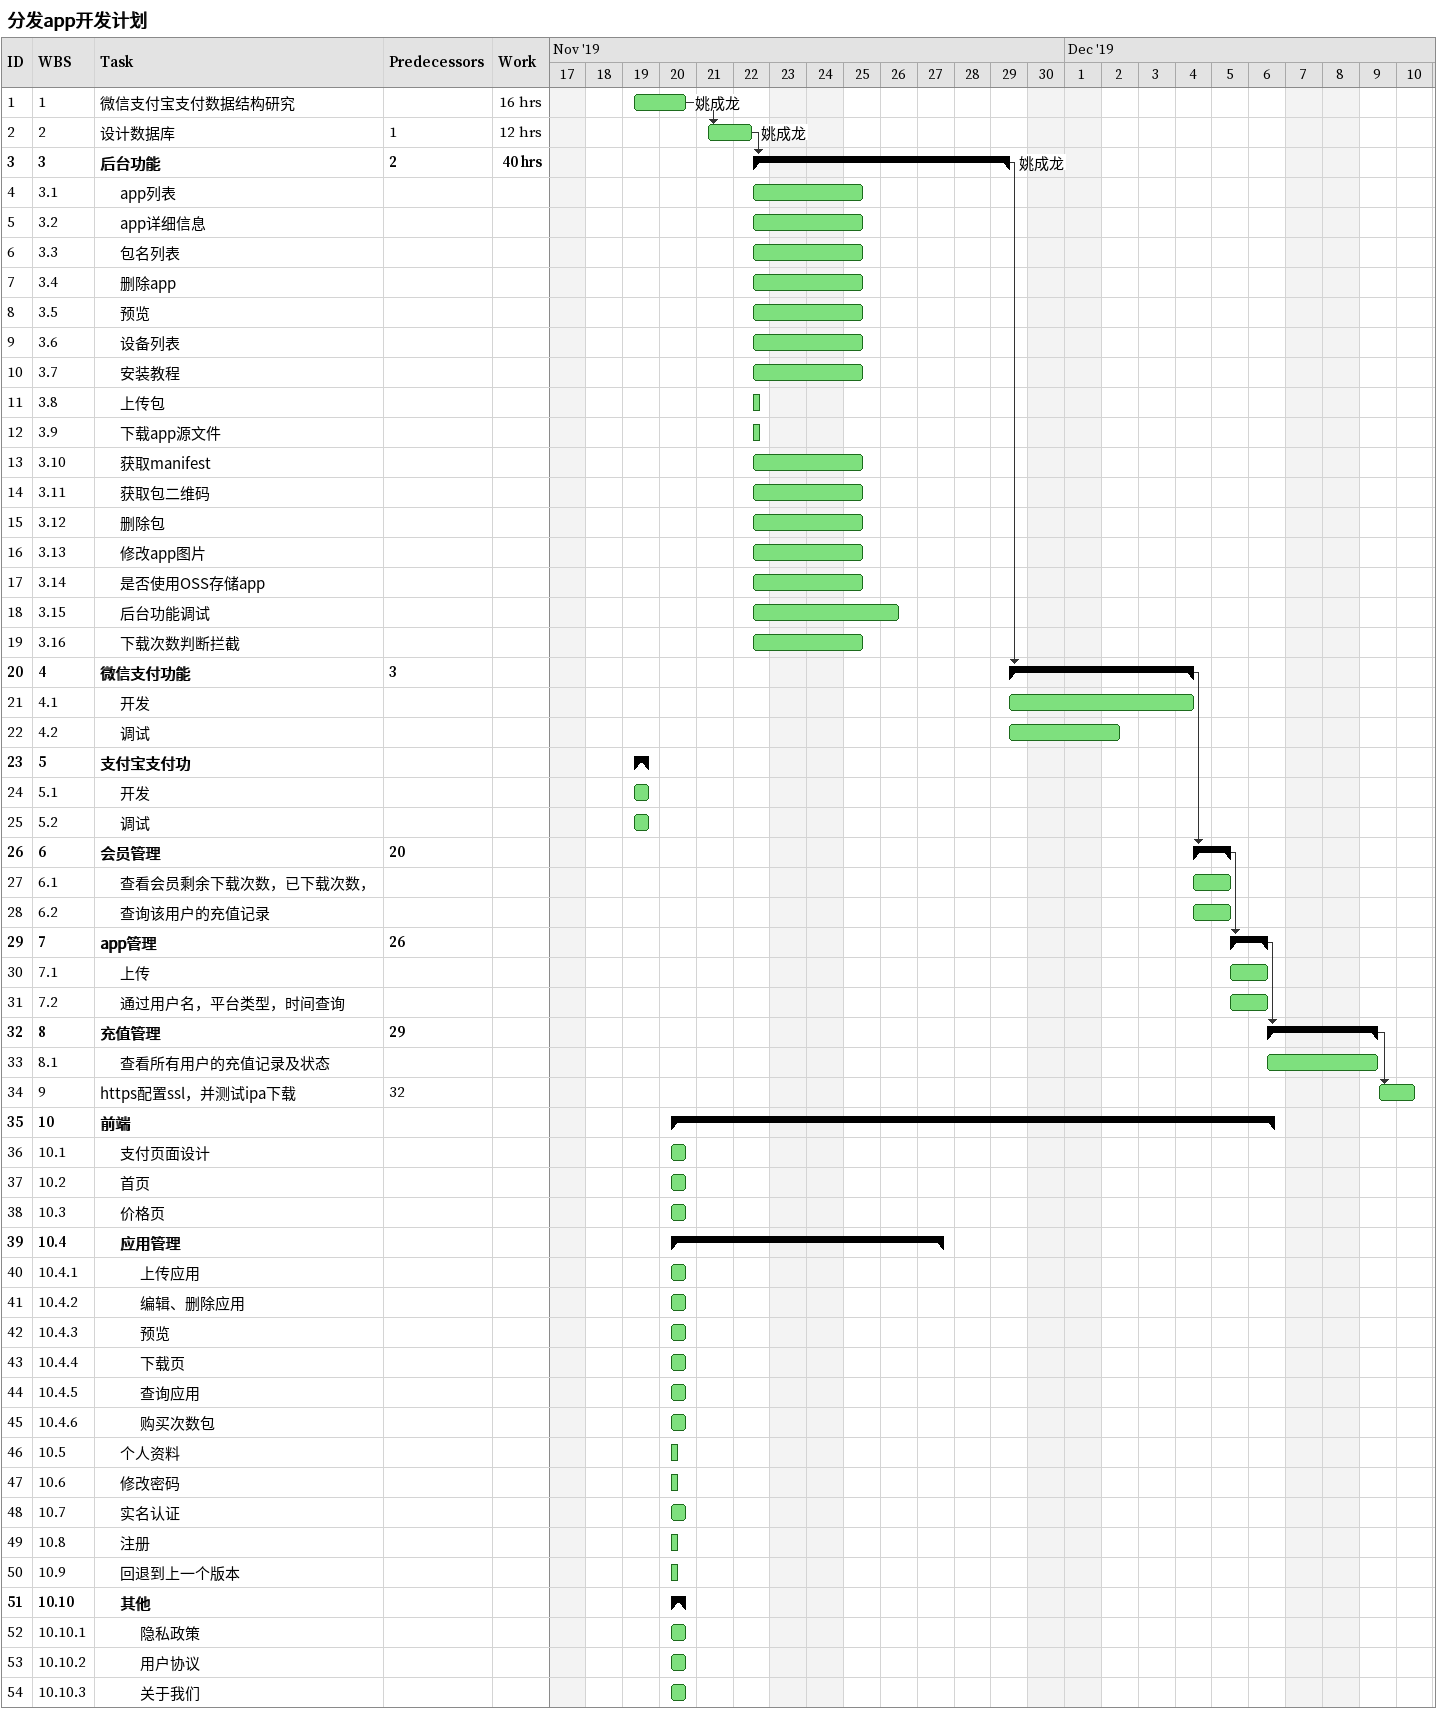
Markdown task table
分发app开发计划

| ID | WBS | Task | Start | Finish | Predecessors | Resources | Work (h) |
|---|---|---|---|---|---|---|---|
| 1 | 1 | 微信支付宝支付数据结构研究 | 2019-11-19 | 2019-11-20 |  | 姚成龙 | 16 |
| 2 | 2 | 设计数据库 | 2019-11-21 | 2019-11-22 | 1 | 姚成龙 | 12 |
| 3 | 3 | **后台功能** | 2019-11-22 | 2019-11-29 | 2 | 姚成龙 | 40 |
| 4 | 3.1 | app列表 | 2019-11-22 | 2019-11-25 |  |  |  |
| 5 | 3.2 | app详细信息 | 2019-11-22 | 2019-11-25 |  |  |  |
| 6 | 3.3 | 包名列表 | 2019-11-22 | 2019-11-25 |  |  |  |
| 7 | 3.4 | 删除app | 2019-11-22 | 2019-11-25 |  |  |  |
| 8 | 3.5 | 预览 | 2019-11-22 | 2019-11-25 |  |  |  |
| 9 | 3.6 | 设备列表 | 2019-11-22 | 2019-11-25 |  |  |  |
| 10 | 3.7 | 安装教程 | 2019-11-22 | 2019-11-25 |  |  |  |
| 11 | 3.8 | 上传包 | 2019-11-22 | 2019-11-22 |  |  |  |
| 12 | 3.9 | 下载app源文件 | 2019-11-22 | 2019-11-22 |  |  |  |
| 13 | 3.10 | 获取manifest | 2019-11-22 | 2019-11-25 |  |  |  |
| 14 | 3.11 | 获取包二维码 | 2019-11-22 | 2019-11-25 |  |  |  |
| 15 | 3.12 | 删除包 | 2019-11-22 | 2019-11-25 |  |  |  |
| 16 | 3.13 | 修改app图片 | 2019-11-22 | 2019-11-25 |  |  |  |
| 17 | 3.14 | 是否使用OSS存储app | 2019-11-22 | 2019-11-25 |  |  |  |
| 18 | 3.15 | 后台功能调试 | 2019-11-22 | 2019-11-26 |  |  |  |
| 19 | 3.16 | 下载次数判断拦截 | 2019-11-22 | 2019-11-25 |  |  |  |
| 20 | 4 | **微信支付功能** | 2019-11-29 | 2019-12-04 | 3 |  |  |
| 21 | 4.1 | 开发 | 2019-11-29 | 2019-12-04 |  |  |  |
| 22 | 4.2 | 调试 | 2019-11-29 | 2019-12-02 |  |  |  |
| 23 | 5 | **支付宝支付功** | 2019-11-19 | 2019-11-19 |  |  |  |
| 24 | 5.1 | 开发 | 2019-11-19 | 2019-11-19 |  |  |  |
| 25 | 5.2 | 调试 | 2019-11-19 | 2019-11-19 |  |  |  |
| 26 | 6 | **会员管理** | 2019-12-04 | 2019-12-05 | 20 |  |  |
| 27 | 6.1 | 查看会员剩余下载次数，已下载次数， | 2019-12-04 | 2019-12-05 |  |  |  |
| 28 | 6.2 | 查询该用户的充值记录 | 2019-12-04 | 2019-12-05 |  |  |  |
| 29 | 7 | **app管理** | 2019-12-05 | 2019-12-06 | 26 |  |  |
| 30 | 7.1 | 上传 | 2019-12-05 | 2019-12-06 |  |  |  |
| 31 | 7.2 | 通过用户名，平台类型，时间查询 | 2019-12-05 | 2019-12-06 |  |  |  |
| 32 | 8 | **充值管理** | 2019-12-06 | 2019-12-09 | 29 |  |  |
| 33 | 8.1 | 查看所有用户的充值记录及状态 | 2019-12-06 | 2019-12-09 |  |  |  |
| 34 | 9 | https配置ssl，并测试ipa下载 | 2019-12-09 | 2019-12-10 | 32 |  |  |
| 35 | 10 | **前端** | 2019-11-20 | 2019-12-06 |  |  |  |
| 36 | 10.1 | 支付页面设计 | 2019-11-20 | 2019-11-20 |  |  |  |
| 37 | 10.2 | 首页 | 2019-11-20 | 2019-11-20 |  |  |  |
| 38 | 10.3 | 价格页 | 2019-11-20 | 2019-11-20 |  |  |  |
| 39 | 10.4 | **应用管理** | 2019-11-20 | 2019-11-27 |  |  |  |
| 40 | 10.4.1 | 上传应用 | 2019-11-20 | 2019-11-20 |  |  |  |
| 41 | 10.4.2 | 编辑、删除应用 | 2019-11-20 | 2019-11-20 |  |  |  |
| 42 | 10.4.3 | 预览 | 2019-11-20 | 2019-11-20 |  |  |  |
| 43 | 10.4.4 | 下载页 | 2019-11-20 | 2019-11-20 |  |  |  |
| 44 | 10.4.5 | 查询应用 | 2019-11-20 | 2019-11-20 |  |  |  |
| 45 | 10.4.6 | 购买次数包 | 2019-11-20 | 2019-11-20 |  |  |  |
| 46 | 10.5 | 个人资料 | 2019-11-20 | 2019-11-20 |  |  |  |
| 47 | 10.6 | 修改密码 | 2019-11-20 | 2019-11-20 |  |  |  |
| 48 | 10.7 | 实名认证 | 2019-11-20 | 2019-11-20 |  |  |  |
| 49 | 10.8 | 注册 | 2019-11-20 | 2019-11-20 |  |  |  |
| 50 | 10.9 | 回退到上一个版本 | 2019-11-20 | 2019-11-20 |  |  |  |
| 51 | 10.10 | **其他** | 2019-11-20 | 2019-11-20 |  |  |  |
| 52 | 10.10.1 | 隐私政策 | 2019-11-20 | 2019-11-20 |  |  |  |
| 53 | 10.10.2 | 用户协议 | 2019-11-20 | 2019-11-20 |  |  |  |
| 54 | 10.10.3 | 关于我们 | 2019-11-20 | 2019-11-20 |  |  |  |
